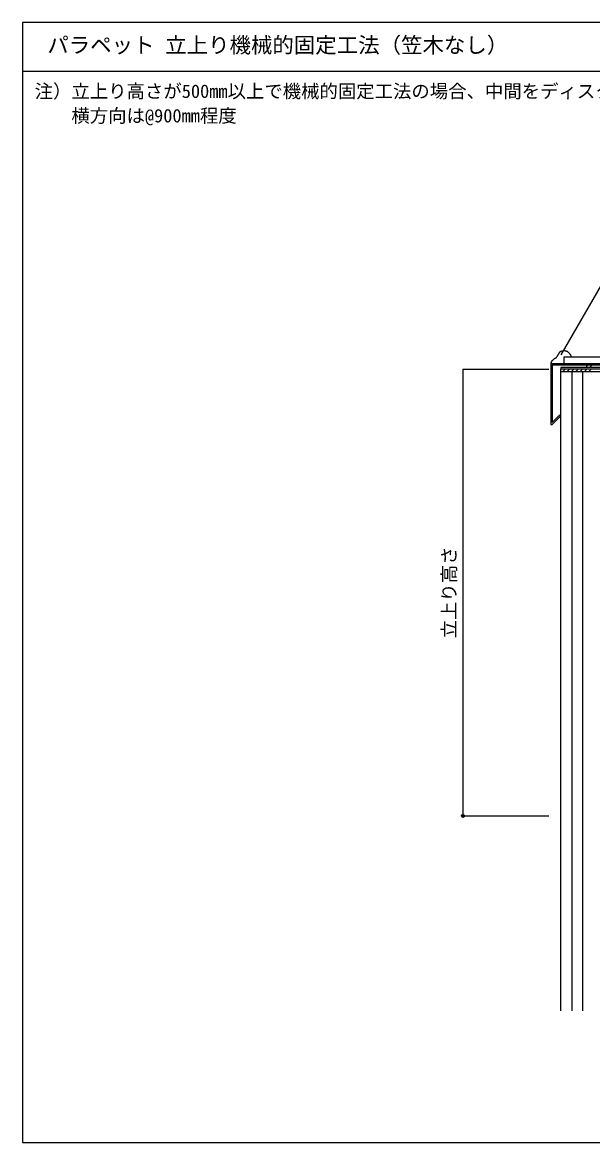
# Model space of a CAD drawing. Units: millimetres, scale not verified. Extents: x -665 to 665, y -465 to 450.
# Drawn here: x -665 to -200, y -465 to 450 of the extents above; entities that cross this region are included whole.
import ezdxf
from ezdxf.enums import TextEntityAlignment as Align

# ---------------------------------------------------------------- set-up
doc = ezdxf.new("R2010")
doc.units = ezdxf.units.MM
doc.header["$LTSCALE"] = 5
doc.header["$PDMODE"] = 32
doc.header["$PDSIZE"] = 2.5
for name, color, linetype in [('0-2_線色２（白）', 7, 'Continuous'), ('0-3_線色３（緑）', 3, 'Continuous'), ('0-4_線色４（黄）', 2, 'Continuous'), ('0-6_鋼板・アングル', 2, 'Continuous'), ('0-A_文字', 7, 'Continuous'), ('0-B_寸法', 7, 'Continuous'), ('0-D_断熱・ハッチ', 4, 'Continuous'), ('F-0', 134, 'Continuous')]:
    doc.layers.add(name, color=color, linetype=linetype)
doc.styles.add('ＭＳ ゴシック', font='')
doc.styles.get('ＭＳ ゴシック').set_extended_font_data('MS Gothic')

msp = doc.modelspace()

# ---------------------------------------------------------------- linework, layer by layer
at = {"layer": '0-2_線色２（白）'}
for p, q in [((-225.465, 164.867), (-190.465, 164.867)), ((-204.571, 170.318), (-204.571, 168.067))]:
    msp.add_line(p, q, dxfattribs=at)
for points in [[(-227.662, 178.989), (-227.776, 178.776), (-227.888, 178.562), (-227.999, 178.347), (-228.109, 178.131), (-228.221, 177.915), (-228.286, 177.789), (-228.374, 177.621), (-228.53, 177.331), (-228.695, 177.047), (-228.87, 176.77), (-229.058, 176.503), (-229.264, 176.25), (-229.391, 176.111), (-229.438, 176.064), (-229.519, 175.985), (-229.604, 175.908), (-229.69, 175.834), (-229.779, 175.763), (-229.871, 175.695), (-229.925, 175.657), (-230.014, 175.597), (-230.172, 175.501), (-230.334, 175.41), (-230.497, 175.321), (-230.659, 175.232), (-230.82, 175.14), (-230.912, 175.084), (-231.004, 175.025), (-231.16, 174.917), (-231.313, 174.804), (-231.462, 174.687), (-231.61, 174.567), (-231.756, 174.444), (-231.84, 174.373), (-231.946, 174.284), (-232.127, 174.129), (-232.307, 173.971), (-232.482, 173.81), (-232.652, 173.644)], [(-221.385, 181.49), (-221.594, 181.529), (-221.805, 181.563), (-221.928, 181.58), (-222.077, 181.598), (-222.333, 181.625), (-222.589, 181.644), (-222.845, 181.654), (-223.1, 181.652), (-223.354, 181.638), (-223.501, 181.623), (-223.608, 181.61), (-223.793, 181.581), (-223.977, 181.546), (-224.161, 181.508), (-224.345, 181.468), (-224.529, 181.428), (-224.637, 181.405), (-224.759, 181.38), (-224.97, 181.336), (-225.18, 181.29), (-225.387, 181.238), (-225.589, 181.175), (-225.786, 181.099), (-225.896, 181.048), (-225.995, 180.995), (-226.161, 180.891), (-226.319, 180.775), (-226.47, 180.647), (-226.613, 180.51), (-226.749, 180.364), (-226.824, 180.278), (-226.909, 180.175), (-227.047, 179.994), (-227.177, 179.808), (-227.3, 179.617), (-227.418, 179.423), (-227.531, 179.227), (-227.594, 179.113), (-227.662, 178.989)], [(-216.991, 176.518), (-217.009, 176.649), (-217.042, 176.874), (-217.08, 177.097), (-217.125, 177.318), (-217.18, 177.534), (-217.249, 177.746), (-217.297, 177.866), (-217.338, 177.958), (-217.416, 178.114), (-217.503, 178.266), (-217.597, 178.414), (-217.698, 178.56), (-217.802, 178.702), (-217.865, 178.783), (-217.939, 178.878), (-218.069, 179.039), (-218.202, 179.197), (-218.337, 179.352), (-218.474, 179.505), (-218.613, 179.657), (-218.695, 179.745), (-218.78, 179.836), (-218.93, 179.991), (-219.081, 180.145), (-219.236, 180.295), (-219.395, 180.441), (-219.559, 180.583), (-219.656, 180.662), (-219.744, 180.731), (-219.898, 180.845), (-220.057, 180.953), (-220.221, 181.054), (-220.388, 181.146), (-220.56, 181.23), (-220.661, 181.274), (-220.775, 181.318), (-220.975, 181.386), (-221.178, 181.442), (-221.385, 181.49)], [(-232.652, 173.644), (-232.815, 173.47), (-232.906, 173.366), (-232.958, 173.304), (-233.044, 173.195), (-233.127, 173.082), (-233.205, 172.967), (-233.277, 172.848), (-233.344, 172.727), (-233.38, 172.655), (-233.427, 172.554), (-233.498, 172.375), (-233.56, 172.192), (-233.615, 172.006), (-233.664, 171.818), (-233.71, 171.628), (-233.736, 171.518)]]:
    msp.add_lwpolyline(points, dxfattribs=at)
at = {"layer": '0-3_線色３（緑）'}
msp.add_line((-225.465, -357.432), (-225.465, 166.867), dxfattribs=at)
at = {"layer": '0-4_線色４（黄）'}
for p, q in [((-222.988, 176.518), (-222.988, 171.518)), ((-154.931, 176.518), (-222.988, 176.518))]:
    msp.add_line(p, q, dxfattribs=at)
at = {"layer": '0-6_鋼板・アングル'}
for p, q in [((-233.736, 171.518), (-233.736, 121.518)), ((-233.736, 171.518), (-186.052, 171.518)), ((-232.536, 170.318), (-232.536, 123.215)), ((-232.536, 170.318), (-186.052, 170.318)), ((-225.465, 168.067), (-225.465, 166.867)), ((-71.265, 168.067), (-225.465, 168.067)), ((-72.465, 166.867), (-225.465, 166.867)), ((-232.536, 123.215), (-226.313, 129.438)), ((-226.313, 129.438), (-225.465, 128.589))]:
    msp.add_line(p, q, dxfattribs=at)
msp.add_lwpolyline([(-233.736, 121.518), (-232.536, 121.518), (-225.465, 128.589)], dxfattribs=at)
at = {"layer": '0-A_文字'}
msp.add_line((-225.343, 178.469), (-153.315, 303.225), dxfattribs=at)
at = {"layer": '0-B_寸法'}
for p, q in [((-305.465, 166.867), (-305.465, -198.133)), ((-305.465, 166.867), (-235.465, 166.867)), ((-305.465, -198.133), (-235.465, -198.133))]:
    msp.add_line(p, q, dxfattribs=at)
at = {"layer": '0-B_寸法', "color": 1}
msp.add_point((-305.465, -198.133), dxfattribs=at)
at = {"layer": '0-D_断熱・ハッチ'}
for p, q in [((-224.028, 164.867), (-222.028, 166.867)), ((-220.493, 164.867), (-218.493, 166.867)), ((-216.957, 164.867), (-214.957, 166.867)), ((-216.715, 164.867), (-216.715, -357.432)), ((-213.421, 164.867), (-211.421, 166.867)), ((-209.886, 164.867), (-207.886, 166.867)), ((-207.965, 164.867), (-207.965, -357.432)), ((-206.35, 164.867), (-204.35, 166.867)), ((-204.571, 169.308), (-203.561, 170.318)), ((-202.815, 164.867), (-200.815, 166.867)), ((-202.277, 168.067), (-200.026, 170.318))]:
    msp.add_line(p, q, dxfattribs=at)
at = {"layer": 'F-0'}
for p, q in [((665, 450), (-665, 450)), ((-665, 450), (-665, -465)), ((-665, -465), (665, -465))]:
    msp.add_line(p, q, dxfattribs=at)
at = {"layer": 'F-0', "color": 6}
msp.add_line((665, 410), (-665, 410), dxfattribs=at)

# ---------------------------------------------------------------- texts
at = {"layer": '0-A_文字', "style": 'ＭＳ ゴシック'}
for s, p in [('注）立上り高さが500mm以上で機械的固定工法の場合、中間をディスク板で固定する', (-655, 385)), ('\u3000  横方向は@900mm程度', (-655, 365))]:
    msp.add_text(s, height=11, dxfattribs=at).set_placement(p, align=Align.BOTTOM_LEFT)
at = {"layer": '0-B_寸法', "style": 'ＭＳ ゴシック'}
msp.add_text('立上り高さ', height=11, rotation=90, dxfattribs=at).set_placement((-307.965, -53.133), align=Align.BOTTOM_LEFT)
at = {"layer": 'F-0', "color": 7, "style": 'ＭＳ ゴシック'}
msp.add_text('パラペット 立上り機械的固定工法（笠木なし）', height=12.83, dxfattribs=at).set_placement((-644.698, 421.25), align=Align.BOTTOM_LEFT)

doc.saveas('drawing.dxf')
